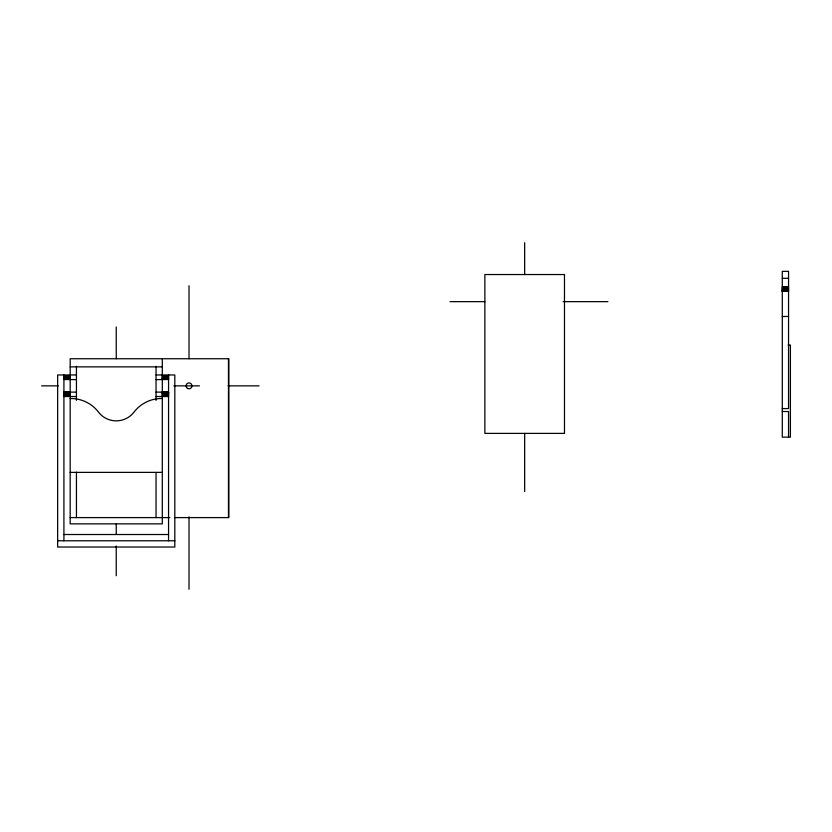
<?xml version="1.0" encoding="UTF-8"?>
<svg xmlns="http://www.w3.org/2000/svg" width="832" height="832" viewBox="0 0 832 832"><rect width="100%" height="100%" fill="white"/><g stroke="black" fill="none" stroke-linecap="round" stroke-linejoin="round"><path stroke-width="1.25" d="M782.288 278.304L788.549 278.304M782.288 286.697L788.549 286.697M782.288 287.342L788.549 287.342M782.288 287.955L788.549 287.955M782.288 288.517L788.549 288.517M782.288 289.037L788.549 289.037M782.288 289.515L788.549 289.515M782.288 289.931L788.549 289.931M782.288 290.306L788.549 290.306M782.288 290.628L788.549 290.628M782.288 290.888L788.549 290.888M782.288 291.242L788.549 291.096M782.288 291.335L788.549 291.418M450.029 301.652L484.869 301.652M563.087 301.652L607.911 301.652M782.288 316.462L788.549 316.462M788.081 345.03L790.4 345.03L790.4 437.154L782.288 437.154L782.288 271.346L788.549 271.346L788.549 408.585L782.288 408.585M70.179 366.86L162.302 366.86M76.44 374.962L57.658 374.962L57.658 547.03L174.824 547.03L174.824 374.962L156.042 374.962M63.918 375.617L70.179 375.617M162.302 375.617L168.563 375.617M63.918 376.22L70.179 376.22M162.302 376.22L168.563 376.22M63.918 376.782L70.179 376.782M162.302 376.782L168.563 376.782M63.918 377.302L70.179 377.302M162.302 377.302L168.563 377.302M63.918 377.78L70.179 377.78M162.302 377.78L168.563 377.78M63.918 378.206L70.179 378.206M162.302 378.206L168.563 378.206M63.918 378.57L70.179 378.57M162.302 378.57L168.563 378.57M63.918 378.893L70.179 378.893M162.302 378.893L168.563 378.893M63.918 379.153L70.179 379.153M162.302 379.153L168.563 379.153M63.918 379.361L70.179 379.361M162.302 379.361L168.563 379.361M63.918 379.517L76.44 379.6M156.042 379.6L168.563 379.517M41.6 385.861L58.375 385.861M173.867 385.861L199.482 385.861M228.082 385.861L259.064 385.861M63.918 392.122L76.44 392.122M156.042 392.122L168.563 392.122M63.918 392.215L70.179 392.215M162.302 392.215L168.563 392.215M63.918 392.371L70.179 392.371M162.302 392.371L168.563 392.371M63.918 392.569L70.179 392.569M162.302 392.569L168.563 392.569M63.918 392.818L70.179 392.818M162.302 392.818L168.563 392.818M63.918 393.12L70.179 393.12M162.302 393.12L168.563 393.12M63.918 393.474L70.179 393.474M162.302 393.474L168.563 393.474M63.918 393.869L70.179 393.869M162.302 393.869L168.563 393.869M63.918 394.316L70.179 394.316M162.302 394.316L168.563 394.316M63.918 394.805L70.179 394.805M162.302 394.805L168.563 394.805M63.918 395.335L70.179 395.335M162.302 395.335L168.563 395.335M63.918 395.907L70.179 395.907M162.302 395.907L168.563 395.907M63.918 396.51L76.44 396.51M156.042 396.51L168.563 396.51M782.288 411.528L788.549 411.528L788.549 437.154M70.179 472.378L162.302 472.378M70.179 517.598L169.749 517.598M174.543 517.598L228.81 517.598L228.81 358.748L70.179 358.748L70.179 523.858L162.302 523.858L162.302 358.748M63.918 534.518L168.563 534.518M57.658 540.779L174.824 540.779M524.67 242.746L524.67 274.539M524.67 433.389L524.67 491.514M228.467 358.748L228.467 517.598M189.01 285.761L189.01 358.748M189.01 516.838L189.01 589.254M168.563 374.962L168.563 540.779M156.042 366.236L156.042 400.379M156.042 472.399L156.042 517.598M116.241 326.955L116.241 358.748M116.241 524.056L116.241 534.394M116.241 546.01L116.241 575.723M76.44 366.236L76.44 400.379M76.44 472.16L76.44 517.598M63.918 374.962L63.918 540.779M70.179 398.507A34.819 34.819 0 0 1 98.498 412.121A22.37 22.37 0 0 0 133.983 412.121A34.819 34.819 0 0 1 162.302 398.507M564.481 274.539L484.869 274.539L484.869 433.389L564.481 433.389L564.481 274.539M187.543 388.409A2.933 2.933 0 0 0 191.942 385.861A2.933 2.933 0 0 0 187.543 383.323A2.933 2.933 0 0 0 187.543 388.409"/></g></svg>
